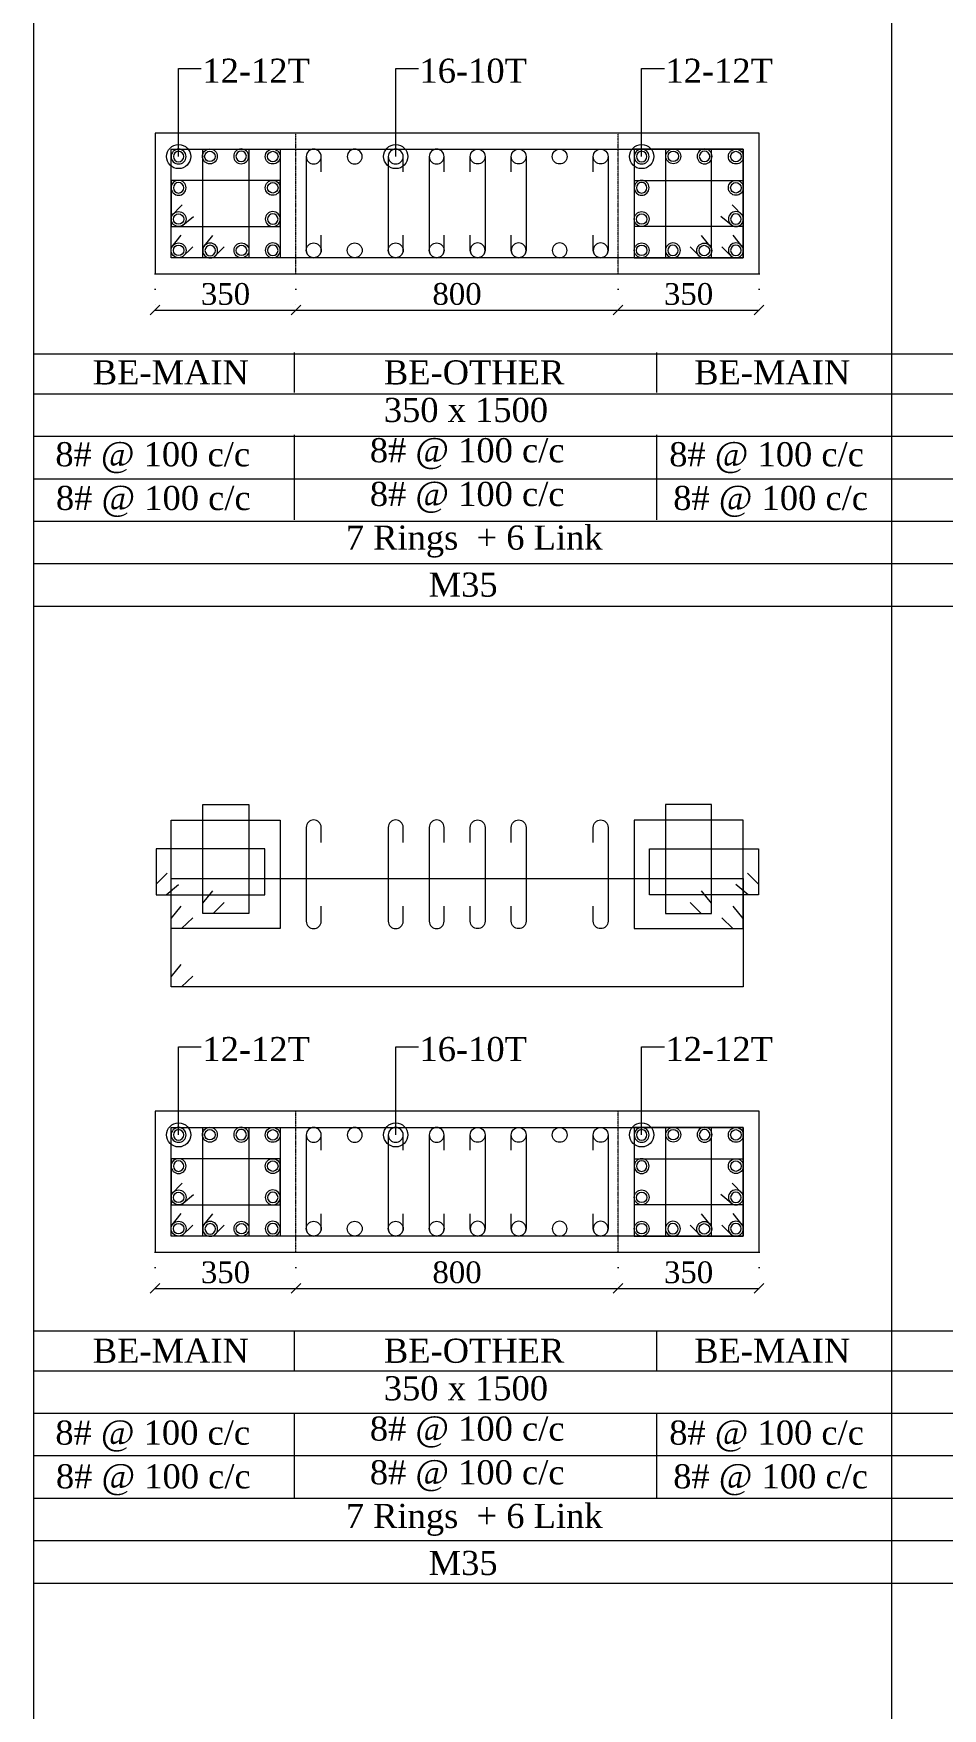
# Model space of a CAD drawing. Header units: millimetres. Extents: x 303 to 27724, y 300 to 68956.
# Drawn here: x 303 to 2560, y 56504 to 60667 of the extents above; entities that cross this region are included whole.
import ezdxf

# ---------------------------------------------------------------- set-up
doc = ezdxf.new("R2010")
doc.units = ezdxf.units.MM
doc.linetypes.add('( Hidden )', pattern=[0.375, 0.25, -0.125])
doc.linetypes.add('DOT2', pattern=[0.125, 0, -0.125])
doc.layers.get('Defpoints').update_dxf_attribs({"lineweight": 0})
for name, color, linetype, lineweight in [('S-COL. STEEL DIA', 1, 'Continuous', 9), ('S-DIM FOOTING', 7, 'Continuous', 0), ('S-SECTION', 5, 'Continuous', 0), ('S-SECTION MARK', 7, 'Continuous', 0), ('S-SHEET', 7, 'Continuous', 0), ('S-STEEL', 1, 'Continuous', 9), ('S-STEEL-1', 1, 'Continuous', 0), ('S-STEEL-1 C.S.', 106, 'Continuous', 0), ('S-TEXT', 7, 'Continuous', 0)]:
    doc.layers.add(name, color=color, linetype=linetype, lineweight=lineweight)
doc.styles.add('AR', font='ARIALUNI.TTF', dxfattribs={"width": 0.8})
doc.styles.add('S-ROMANS', font='times.ttf')
doc.styles.add('TEXT', font='times.ttf')
doc.dimstyles.new('100', dxfattribs={"dimtxt": 180, "dimasz": 80, "dimexe": 0.18, "dimexo": 0.0625, "dimgap": 1, "dimtad": 1, "dimdec": 0, "dimzin": 0, "dimdsep": 46, "dimtxsty": 'AR', "dimblk": 'DOT', "dimcen": 0.09, "dimse1": 1, "dimse2": 1, "dimclrd": 50, "dimclrt": 256, "dimadec": 0, "dimazin": 0, "dimtfac": 1, "dimtdec": 0, "dimtix": 1, "dimtofl": 0, "dimtmove": 2, "dimatfit": 0, "dimfxl": 1, "dimtolj": 1, "dimtzin": 0, "dimlwd": -1, "dimarcsym": 0})
doc.dimstyles.new('SETU', dxfattribs={"dimtxt": 230, "dimasz": 0.2, "dimexe": 0.1, "dimexo": 0.1, "dimgap": 0.05, "dimtad": 1, "dimdec": 0, "dimzin": 0, "dimdsep": 46, "dimtxsty": 'TEXT', "dimblk": 'OBLIQUE', "dimcen": 0.09, "dimdle": 0.1, "dimclrd": 4, "dimclre": 256, "dimclrt": 256, "dimadec": 1, "dimazin": 0, "dimtfac": 1, "dimtdec": 0, "dimtix": 1, "dimtofl": 0, "dimtmove": 2, "dimatfit": 0, "dimfxl": 1, "dimtolj": 1, "dimtzin": 0, "dimlwd": -1, "dimlwe": -1, "dimarcsym": 1})

# ---------------------------------------------------------------- blocks, each defined once
blk = doc.blocks.new('*U6')
at = {"layer": 'S-COL. STEEL DIA', "lineweight": 5}
for radius in [18.5, 13, 13]:
    blk.add_circle((0, 0), radius, dxfattribs=at)
blk = doc.blocks.new('_Oblique')
at = {"color": 0, "linetype": 'ByBlock', "lineweight": -2}
blk.add_line((-0.5, -0.5), (0.5, 0.5), dxfattribs=at)
blk = doc.blocks.new('*D1911')
at = {"layer": 'Defpoints', "color": 0}
for p in [(604.7, 57638), (954.7, 57638), (954.7, 57548.1)]:
    blk.add_point(p, dxfattribs=at)
at = {"layer": 'S-DIM FOOTING', "linetype": 'DOT2', "ltscale": 300}
for p, q in [((604.7, 57637.8), (604.7, 57548)), ((954.7, 57637.8), (954.7, 57548))]:
    blk.add_line(p, q, dxfattribs=at)
at = {"layer": 'S-DIM FOOTING', "ltscale": 300}
blk.add_line((604.6, 57548.1), (954.8, 57548.1), dxfattribs=at)
at = {"layer": 'S-DIM FOOTING', "linetype": 'ByBlock', "xscale": 24, "yscale": 24, "zscale": 24, "rotation": 180}
blk.add_blockref('_Oblique', (604.7, 57548.1), dxfattribs=at)
at = {"layer": 'S-DIM FOOTING', "linetype": 'ByBlock', "xscale": 24, "yscale": 24, "zscale": 24}
blk.add_blockref('_Oblique', (954.7, 57548.1), dxfattribs=at)
at = {"layer": 'S-DIM FOOTING', "insert": (779.7, 57587.6), "char_height": 54, "attachment_point": 5, "style": 'TEXT'}
blk.add_mtext('\\A1;350', dxfattribs=at)
blk = doc.blocks.new('*D1912')
at = {"layer": 'Defpoints', "color": 0}
for p in [(954.7, 57638), (1754.7, 57638), (1754.7, 57548.1)]:
    blk.add_point(p, dxfattribs=at)
at = {"layer": 'S-DIM FOOTING', "linetype": 'DOT2', "ltscale": 300}
for p, q in [((954.7, 57637.8), (954.7, 57548)), ((1754.7, 57637.8), (1754.7, 57548))]:
    blk.add_line(p, q, dxfattribs=at)
at = {"layer": 'S-DIM FOOTING', "ltscale": 300}
blk.add_line((954.6, 57548.1), (1754.8, 57548.1), dxfattribs=at)
at = {"layer": 'S-DIM FOOTING', "linetype": 'ByBlock', "xscale": 24, "yscale": 24, "zscale": 24, "rotation": 180}
blk.add_blockref('_Oblique', (954.7, 57548.1), dxfattribs=at)
at = {"layer": 'S-DIM FOOTING', "linetype": 'ByBlock', "xscale": 24, "yscale": 24, "zscale": 24}
blk.add_blockref('_Oblique', (1754.7, 57548.1), dxfattribs=at)
at = {"layer": 'S-DIM FOOTING', "insert": (1354.7, 57587.6), "char_height": 54, "attachment_point": 5, "style": 'TEXT'}
blk.add_mtext('\\A1;800', dxfattribs=at)
blk = doc.blocks.new('*D1913')
at = {"layer": 'Defpoints', "color": 0}
for p in [(1754.7, 57638), (2104.7, 57638), (2104.7, 57548.1)]:
    blk.add_point(p, dxfattribs=at)
at = {"layer": 'S-DIM FOOTING', "linetype": 'DOT2', "ltscale": 300}
for p, q in [((1754.7, 57637.8), (1754.7, 57548)), ((2104.7, 57637.8), (2104.7, 57548))]:
    blk.add_line(p, q, dxfattribs=at)
at = {"layer": 'S-DIM FOOTING', "ltscale": 300}
blk.add_line((1754.6, 57548.1), (2104.8, 57548.1), dxfattribs=at)
at = {"layer": 'S-DIM FOOTING', "linetype": 'ByBlock', "xscale": 24, "yscale": 24, "zscale": 24, "rotation": 180}
blk.add_blockref('_Oblique', (1754.7, 57548.1), dxfattribs=at)
at = {"layer": 'S-DIM FOOTING', "linetype": 'ByBlock', "xscale": 24, "yscale": 24, "zscale": 24}
blk.add_blockref('_Oblique', (2104.7, 57548.1), dxfattribs=at)
at = {"layer": 'S-DIM FOOTING', "insert": (1929.7, 57587.6), "char_height": 54, "attachment_point": 5, "style": 'TEXT'}
blk.add_mtext('\\A1;350', dxfattribs=at)
blk = doc.blocks.new('*U74')
at = {"layer": 'S-COL. STEEL DIA', "lineweight": 5}
blk.add_circle((0, 0), 18.5, dxfattribs=at)
blk = doc.blocks.new('_Dot')
at = {"linetype": 'ByBlock', "lineweight": -2}
blk.add_line((-0.5, 0), (-1, 0), dxfattribs=at)
at = {"linetype": 'ByBlock', "const_width": 0.5}
blk.add_lwpolyline([(-0.25, 0, 1), (0.25, 0, 1)], format="xyb", close=True, dxfattribs=at)
blk = doc.blocks.new('*D1914')
at = {"layer": 'Defpoints', "color": 0}
for p in [(604.7, 60069.4), (954.7, 60069.4), (954.7, 59979.5)]:
    blk.add_point(p, dxfattribs=at)
at = {"layer": 'S-DIM FOOTING', "linetype": 'DOT2', "ltscale": 300}
for p, q in [((604.7, 60069.3), (604.7, 59979.4)), ((954.7, 60069.3), (954.7, 59979.4))]:
    blk.add_line(p, q, dxfattribs=at)
at = {"layer": 'S-DIM FOOTING', "ltscale": 300}
blk.add_line((604.6, 59979.5), (954.8, 59979.5), dxfattribs=at)
at = {"layer": 'S-DIM FOOTING', "linetype": 'ByBlock', "xscale": 24, "yscale": 24, "zscale": 24, "rotation": 180}
blk.add_blockref('_Oblique', (604.7, 59979.5), dxfattribs=at)
at = {"layer": 'S-DIM FOOTING', "linetype": 'ByBlock', "xscale": 24, "yscale": 24, "zscale": 24}
blk.add_blockref('_Oblique', (954.7, 59979.5), dxfattribs=at)
at = {"layer": 'S-DIM FOOTING', "insert": (779.7, 60019), "char_height": 54, "attachment_point": 5, "style": 'TEXT'}
blk.add_mtext('\\A1;350', dxfattribs=at)
blk = doc.blocks.new('*D1915')
at = {"layer": 'Defpoints', "color": 0}
for p in [(954.7, 60069.4), (1754.7, 60069.4), (1754.7, 59979.5)]:
    blk.add_point(p, dxfattribs=at)
at = {"layer": 'S-DIM FOOTING', "linetype": 'DOT2', "ltscale": 300}
for p, q in [((954.7, 60069.3), (954.7, 59979.4)), ((1754.7, 60069.3), (1754.7, 59979.4))]:
    blk.add_line(p, q, dxfattribs=at)
at = {"layer": 'S-DIM FOOTING', "ltscale": 300}
blk.add_line((954.6, 59979.5), (1754.8, 59979.5), dxfattribs=at)
at = {"layer": 'S-DIM FOOTING', "linetype": 'ByBlock', "xscale": 24, "yscale": 24, "zscale": 24, "rotation": 180}
blk.add_blockref('_Oblique', (954.7, 59979.5), dxfattribs=at)
at = {"layer": 'S-DIM FOOTING', "linetype": 'ByBlock', "xscale": 24, "yscale": 24, "zscale": 24}
blk.add_blockref('_Oblique', (1754.7, 59979.5), dxfattribs=at)
at = {"layer": 'S-DIM FOOTING', "insert": (1354.7, 60019), "char_height": 54, "attachment_point": 5, "style": 'TEXT'}
blk.add_mtext('\\A1;800', dxfattribs=at)
blk = doc.blocks.new('*D1916')
at = {"layer": 'Defpoints', "color": 0}
for p in [(1754.7, 60069.4), (2104.7, 60069.4), (2104.7, 59979.5)]:
    blk.add_point(p, dxfattribs=at)
at = {"layer": 'S-DIM FOOTING', "linetype": 'DOT2', "ltscale": 300}
for p, q in [((1754.7, 60069.3), (1754.7, 59979.4)), ((2104.7, 60069.3), (2104.7, 59979.4))]:
    blk.add_line(p, q, dxfattribs=at)
at = {"layer": 'S-DIM FOOTING', "ltscale": 300}
blk.add_line((1754.6, 59979.5), (2104.8, 59979.5), dxfattribs=at)
at = {"layer": 'S-DIM FOOTING', "linetype": 'ByBlock', "xscale": 24, "yscale": 24, "zscale": 24, "rotation": 180}
blk.add_blockref('_Oblique', (1754.7, 59979.5), dxfattribs=at)
at = {"layer": 'S-DIM FOOTING', "linetype": 'ByBlock', "xscale": 24, "yscale": 24, "zscale": 24}
blk.add_blockref('_Oblique', (2104.7, 59979.5), dxfattribs=at)
at = {"layer": 'S-DIM FOOTING', "insert": (1929.7, 60019), "char_height": 54, "attachment_point": 5, "style": 'TEXT'}
blk.add_mtext('\\A1;350', dxfattribs=at)

msp = doc.modelspace()

# ---------------------------------------------------------------- linework, layer by layer
at = {"layer": 'S-SECTION'}
for points, elevation in [([(2104.7, 60069.4), (2104.7, 60419.4), (604.7, 60419.4), (604.7, 60069.4)], -0.3), ([(2104.7, 57638), (2104.7, 57988), (604.7, 57988), (604.7, 57638)], -0.1)]:
    msp.add_lwpolyline(points, close=True, dxfattribs=dict(at, elevation=elevation))
at = {"layer": 'S-SHEET'}
for p, q in [((303, 68956, -1.6), (303, 299.8, -1.1)), ((2433.6, 68956, -1.7), (2433.6, 299.8, -1.2)), ((303, 59870.9, 7), (27724.1, 59870.9, 7)), ((950.1, 59874.3, -1.2), (950.1, 59774.7, -1.2)), ((1850.1, 59874.3, -1.2), (1850.1, 59774.7, -1.2)), ((303, 59771.4, -1), (27724.1, 59771.4, -1)), ((303, 59666.1, -1), (27724.1, 59666.1, -1)), ((303, 59666.1, -1), (27724.1, 59666.1, -1)), ((950.1, 59669.5, -1.2), (950.1, 59458.2, -1.2)), ((1850.1, 59669.5, -1.2), (1850.1, 59458.2, -1.2)), ((303, 59560.3, -1), (27724.1, 59560.3, -1)), ((303, 59454.8, -1), (27724.1, 59454.8, -1)), ((303, 59349.3, -1), (27724.1, 59349.3, -1)), ((303, 57442.8, 7.1), (27724.1, 57442.8, 7.1)), ((950.1, 57442.8, -1), (950.1, 57343.3, -1)), ((1850.1, 57442.8, -1), (1850.1, 57343.3, -1)), ((303, 57343.3, -1), (27724.1, 57343.3, -1)), ((303, 57238.1, -1), (27724.1, 57238.1, -1)), ((303, 57238.1, -1), (27724.1, 57238.1, -1)), ((950.1, 57238.1, -1), (950.1, 57026.8, -1)), ((1850.1, 57238.1, -1), (1850.1, 57026.8, -1)), ((303, 57132.3, -1), (27724.1, 57132.3, -1)), ((303, 57026.8, -1), (27724.1, 57026.8, -1)), ((303, 56921.3, -1), (27724.1, 56921.3, -1))]:
    msp.add_line(p, q, dxfattribs=at)
at = {"layer": 'S-SHEET', "color": 0}
for p, q in [((303, 59243.8, -1), (27724.1, 59243.8, -1)), ((303, 56815.7, -1), (27724.1, 56815.7, -1))]:
    msp.add_line(p, q, dxfattribs=at)
at = {"layer": 'S-STEEL', "color": 1}
for points, elevation in [([(698.3, 60136.7), (670.7, 60109.4), (644.7, 60109.4), (644.7, 60379.4), (2065.5, 60379.4), (2065.5, 60109.4), (644.7, 60109.4), (644.7, 60134.4), (669.9, 60165.3)], -0.3), ([(698.3, 58324.3), (670.7, 58297), (644.7, 58297), (644.7, 58567), (2065.5, 58567), (2065.5, 58297), (644.7, 58297), (644.7, 58322), (669.9, 58352.9)], -0.1), ([(698.3, 57705.3), (670.7, 57678), (644.7, 57678), (644.7, 57948), (2065.5, 57948), (2065.5, 57678), (644.7, 57678), (644.7, 57703), (669.9, 57733.9)], -0.1)]:
    msp.add_lwpolyline(points, dxfattribs=dict(at, elevation=elevation))
at = {"layer": 'S-STEEL', "color": 3}
for points, elevation in [([(1017.3, 60323.2), (1017.3, 60360.9, 1), (980.4, 60360.9), (980.4, 60127.8, 1), (1017.3, 60127.8), (1017.3, 60165.1)], -0.3), ([(1220.9, 60323.2), (1220.9, 60360.9, 1), (1184, 60360.9), (1184, 60127.8, 1), (1220.9, 60127.8), (1220.9, 60165.1)], -0.3), ([(1322.7, 60323.2), (1322.7, 60360.9, 1), (1285.8, 60360.9), (1285.8, 60127.8, 1), (1322.7, 60127.8), (1322.7, 60165.1)], -0.3), ([(1387.5, 60323.2), (1387.5, 60360.9, -1), (1424.4, 60360.9), (1424.4, 60127.8, -1), (1387.5, 60127.8), (1387.5, 60165.1)], -0.3), ([(1489.3, 60323.2), (1489.3, 60360.9, -1), (1526.2, 60360.9), (1526.2, 60127.8, -1), (1489.3, 60127.8), (1489.3, 60165.1)], -0.3), ([(1692.9, 60323.2), (1692.9, 60360.9, -1), (1729.8, 60360.9), (1729.8, 60127.8, -1), (1692.9, 60127.8), (1692.9, 60165.1)], -0.3), ([(1017.3, 58655.9), (1017.3, 58693.6, 1), (980.4, 58693.6), (980.4, 58460.5, 1), (1017.3, 58460.5), (1017.3, 58497.7)], -0.1), ([(1220.9, 58655.9), (1220.9, 58693.6, 1), (1184, 58693.6), (1184, 58460.5, 1), (1220.9, 58460.5), (1220.9, 58497.7)], -0.1), ([(1322.7, 58655.9), (1322.7, 58693.6, 1), (1285.8, 58693.6), (1285.8, 58460.5, 1), (1322.7, 58460.5), (1322.7, 58497.7)], -0.1), ([(1387.5, 58655.9), (1387.5, 58693.6, -1), (1424.4, 58693.6), (1424.4, 58460.5, -1), (1387.5, 58460.5), (1387.5, 58497.7)], -0.1), ([(1489.3, 58655.9), (1489.3, 58693.6, -1), (1526.2, 58693.6), (1526.2, 58460.5, -1), (1489.3, 58460.5), (1489.3, 58497.7)], -0.1), ([(1692.9, 58655.9), (1692.9, 58693.6, -1), (1729.8, 58693.6), (1729.8, 58460.5, -1), (1692.9, 58460.5), (1692.9, 58497.7)], -0.1), ([(1017.3, 57891.8), (1017.3, 57929.5, 1), (980.4, 57929.5), (980.4, 57696.4, 1), (1017.3, 57696.4), (1017.3, 57733.6)], -0.1), ([(1220.9, 57891.8), (1220.9, 57929.5, 1), (1184, 57929.5), (1184, 57696.4, 1), (1220.9, 57696.4), (1220.9, 57733.6)], -0.1), ([(1322.7, 57891.8), (1322.7, 57929.5, 1), (1285.8, 57929.5), (1285.8, 57696.4, 1), (1322.7, 57696.4), (1322.7, 57733.6)], -0.1), ([(1387.5, 57891.8), (1387.5, 57929.5, -1), (1424.4, 57929.5), (1424.4, 57696.4, -1), (1387.5, 57696.4), (1387.5, 57733.6)], -0.1), ([(1489.3, 57891.8), (1489.3, 57929.5, -1), (1526.2, 57929.5), (1526.2, 57696.4, -1), (1489.3, 57696.4), (1489.3, 57733.6)], -0.1), ([(1692.9, 57891.8), (1692.9, 57929.5, -1), (1729.8, 57929.5), (1729.8, 57696.4, -1), (1692.9, 57696.4), (1692.9, 57733.6)], -0.1)]:
    msp.add_lwpolyline(points, format="xyb", dxfattribs=dict(at, elevation=elevation))
at = {"layer": 'S-STEEL-1', "color": 6}
for points, elevation in [([(698.3, 60136.7), (670.7, 60109.4), (644.7, 60109.4), (644.7, 60379.4), (915.5, 60379.4), (915.5, 60109.4), (644.7, 60109.4), (644.7, 60134.4), (669.9, 60165.3)], -0.3), ([(2012, 60136.7), (2039.5, 60109.4), (2065.5, 60109.4), (2065.5, 60379.4), (1794.7, 60379.4), (1794.7, 60109.4), (2065.5, 60109.4), (2065.5, 60134.4), (2040.3, 60165.3)], -0.3), ([(698.3, 58469.3), (670.7, 58442), (644.7, 58442), (644.7, 58712), (915.5, 58712), (915.5, 58442), (644.7, 58442), (644.7, 58467), (669.9, 58497.9)], -0.1), ([(2012, 58469.3), (2039.5, 58442), (2065.5, 58442), (2065.5, 58712), (1794.7, 58712), (1794.7, 58442), (2065.5, 58442), (2065.5, 58467), (2040.3, 58497.9)], -0.1), ([(698.3, 57705.3), (670.7, 57678), (644.7, 57678), (644.7, 57948), (915.5, 57948), (915.5, 57678), (644.7, 57678), (644.7, 57703), (669.9, 57733.9)], -0.1), ([(2012, 57705.3), (2039.5, 57678), (2065.5, 57678), (2065.5, 57948), (1794.7, 57948), (1794.7, 57678), (2065.5, 57678), (2065.5, 57703), (2040.3, 57733.9)], -0.1)]:
    msp.add_lwpolyline(points, dxfattribs=dict(at, elevation=elevation))
at = {"layer": 'S-STEEL-1', "color": 41}
for points, elevation in [([(776.7, 60136.2), (749.2, 60108.9), (723.2, 60108.9), (723.2, 60379.4), (837.5, 60379.4), (837.5, 60108.9), (723.2, 60108.9), (723.2, 60133.9), (748.4, 60164.8)], -0.3), ([(1933.5, 60136.2), (1961, 60108.9), (1987, 60108.9), (1987, 60379.4), (1872.7, 60379.4), (1872.7, 60108.9), (1987, 60108.9), (1987, 60133.9), (1961.8, 60164.8)], -0.3), ([(672, 60240.6), (644.7, 60213.1), (644.7, 60187.1), (915.2, 60187.1), (915.2, 60301.4), (644.7, 60301.4), (644.7, 60187.1), (669.7, 60187.1), (700.6, 60212.3)], -0.3), ([(2038.2, 60240.6), (2065.5, 60213.1), (2065.5, 60187.1), (1795, 60187.1), (1795, 60301.4), (2065.5, 60301.4), (2065.5, 60187.1), (2040.5, 60187.1), (2009.6, 60212.3)], -0.3), ([(776.7, 58507.3), (749.2, 58480), (723.2, 58480), (723.2, 58750.5), (837.5, 58750.5), (837.5, 58480), (723.2, 58480), (723.2, 58505), (748.4, 58535.9)], -0.1), ([(1933.5, 58507.3), (1961, 58480), (1987, 58480), (1987, 58750.5), (1872.7, 58750.5), (1872.7, 58480), (1987, 58480), (1987, 58505), (1961.8, 58535.9)], -0.1), ([(634.5, 58579.9), (607.2, 58552.4), (607.2, 58526.4), (877.7, 58526.4), (877.7, 58640.7), (607.2, 58640.7), (607.2, 58526.4), (632.2, 58526.4), (663.1, 58551.6)], -0.1), ([(2075.7, 58579.9), (2103, 58552.4), (2103, 58526.4), (1832.5, 58526.4), (1832.5, 58640.7), (2103, 58640.7), (2103, 58526.4), (2078, 58526.4), (2047.1, 58551.6)], -0.1), ([(776.7, 57704.8), (749.2, 57677.4), (723.2, 57677.4), (723.2, 57948), (837.5, 57948), (837.5, 57677.4), (723.2, 57677.4), (723.2, 57702.5), (748.4, 57733.3)], -0.1), ([(1933.5, 57704.8), (1961, 57677.4), (1987, 57677.4), (1987, 57948), (1872.7, 57948), (1872.7, 57677.4), (1987, 57677.4), (1987, 57702.5), (1961.8, 57733.3)], -0.1), ([(672, 57809.2), (644.7, 57781.7), (644.7, 57755.7), (915.2, 57755.7), (915.2, 57870), (644.7, 57870), (644.7, 57755.7), (669.7, 57755.7), (700.6, 57780.9)], -0.1), ([(2038.2, 57809.2), (2065.5, 57781.7), (2065.5, 57755.7), (1795, 57755.7), (1795, 57870), (2065.5, 57870), (2065.5, 57755.7), (2040.5, 57755.7), (2009.6, 57780.9)], -0.1)]:
    msp.add_lwpolyline(points, dxfattribs=dict(at, elevation=elevation))
at = {"layer": 'S-STEEL-1 C.S.', "color": 8, "linetype": '( Hidden )'}
for p, q in [((954.7, 60069.4, -0.3), (954.7, 60419.4, -0.3)), ((1754.7, 60069.4, -0.3), (1754.7, 60419.4, -0.3)), ((954.7, 57638, -0.1), (954.7, 57988, -0.1)), ((1754.7, 57638, -0.1), (1754.7, 57988, -0.1))]:
    msp.add_line(p, q, dxfattribs=at)

# ---------------------------------------------------------------- block references
at = {"layer": 'S-COL. STEEL DIA', "xscale": -1}
for name, p, rotation in [('*U6', (663.2, 60360.9, -0.3), 180), ('*U6', (818.6, 60361.5, -0.3), 90.19403361430257), ('*U74', (998.8, 60360.9, -0.3), 180), ('*U74', (1100.6, 60360.9, -0.3), 180), ('*U74', (1202.4, 60360.9, -0.3), 180), ('*U74', (1304.2, 60360.9, -0.3), 180), ('*U6', (1813.2, 60360.9, -0.3), 180), ('*U6', (1969.4, 60361.2, -0.3), 89.8059663856968), ('*U6', (663.2, 60283.2, -0.3), 180), ('*U6', (1813.2, 60283.2, -0.3), 180), ('*U6', (741.7, 60127.3, -0.3), 270.1940336143028), ('*U6', (1890.9, 60127.6, -0.3), 269.8059663856972), ('*U6', (663.2, 57929.5, -0.1), 180), ('*U6', (818.6, 57930, -0.1), 90.19403361430257), ('*U74', (998.8, 57929.5, -0.1), 180), ('*U74', (1100.6, 57929.5, -0.1), 180), ('*U74', (1202.4, 57929.5, -0.1), 180), ('*U74', (1304.2, 57929.5, -0.1), 180), ('*U6', (1813.2, 57929.5, -0.1), 180), ('*U6', (1969.4, 57929.8, -0.1), 89.8059663856968), ('*U6', (663.2, 57851.8, -0.1), 180), ('*U6', (1813.2, 57851.8, -0.1), 180), ('*U6', (741.7, 57695.9, -0.1), 270.1940336143028), ('*U6', (1890.9, 57696.2, -0.1), 269.8059663856972)]:
    msp.add_blockref(name, p, dxfattribs=dict(at, rotation=rotation))
at = {"layer": 'S-COL. STEEL DIA'}
for name, p, rotation in [('*U6', (740.9, 60361.2, -0.3), 270.1940336143028), ('*U6', (897.1, 60360.9, -0.3), 180), ('*U74', (1406, 60360.9, -0.3), 180), ('*U74', (1507.8, 60360.9, -0.3), 180), ('*U74', (1609.6, 60360.9, -0.3), 180), ('*U74', (1711.4, 60360.9, -0.3), 180), ('*U6', (1891.7, 60361.5, -0.3), 269.8059663856972), ('*U6', (2047.1, 60360.9, -0.3), 180), ('*U6', (897.1, 60283.2, -0.3), 180), ('*U6', (2047.1, 60283.2, -0.3), 180), ('*U6', (819.4, 60127.6, -0.3), 90.19403361430282), ('*U6', (1968.6, 60127.3, -0.3), 89.80596638569716), ('*U6', (740.9, 57929.8, -0.1), 270.1940336143028), ('*U6', (897.1, 57929.5, -0.1), 180), ('*U74', (1406, 57929.5, -0.1), 180), ('*U74', (1507.8, 57929.5, -0.1), 180), ('*U74', (1609.6, 57929.5, -0.1), 180), ('*U74', (1711.4, 57929.5, -0.1), 180), ('*U6', (1891.7, 57930, -0.1), 269.8059663856972), ('*U6', (2047.1, 57929.5, -0.1), 180), ('*U6', (897.1, 57851.8, -0.1), 180), ('*U6', (2047.1, 57851.8, -0.1), 180), ('*U6', (819.4, 57696.2, -0.1), 90.19403361430282), ('*U6', (1968.6, 57695.9, -0.1), 89.80596638569716)]:
    msp.add_blockref(name, p, dxfattribs=dict(at, rotation=rotation))
for name, p in [('*U6', (663.2, 60205.5, -0.3)), ('*U6', (1813.2, 60205.5, -0.3)), ('*U6', (663.2, 60127.8, -0.3)), ('*U74', (998.8, 60127.8, -0.3)), ('*U74', (1100.6, 60127.8, -0.3)), ('*U74', (1202.4, 60127.8, -0.3)), ('*U74', (1304.2, 60127.8, -0.3)), ('*U6', (1813.2, 60127.8, -0.3)), ('*U6', (663.2, 57774.1, -0.1)), ('*U6', (1813.2, 57774.1, -0.1)), ('*U6', (663.2, 57696.4, -0.1)), ('*U74', (998.8, 57696.4, -0.1)), ('*U74', (1100.6, 57696.4, -0.1)), ('*U74', (1202.4, 57696.4, -0.1)), ('*U74', (1304.2, 57696.4, -0.1)), ('*U6', (1813.2, 57696.4, -0.1))]:
    msp.add_blockref(name, p, dxfattribs=at)
at = {"layer": 'S-COL. STEEL DIA', "xscale": -1}
for name, p in [('*U6', (897.1, 60205.5, -0.3)), ('*U6', (2047.1, 60205.5, -0.3)), ('*U6', (897.1, 60127.8, -0.3)), ('*U74', (1406, 60127.8, -0.3)), ('*U74', (1507.8, 60127.8, -0.3)), ('*U74', (1609.6, 60127.8, -0.3)), ('*U74', (1711.4, 60127.8, -0.3)), ('*U6', (2047.1, 60127.8, -0.3)), ('*U6', (897.1, 57774.1, -0.1)), ('*U6', (2047.1, 57774.1, -0.1)), ('*U6', (897.1, 57696.4, -0.1)), ('*U74', (1406, 57696.4, -0.1)), ('*U74', (1507.8, 57696.4, -0.1)), ('*U74', (1609.6, 57696.4, -0.1)), ('*U74', (1711.4, 57696.4, -0.1)), ('*U6', (2047.1, 57696.4, -0.1))]:
    msp.add_blockref(name, p, dxfattribs=at)

# ---------------------------------------------------------------- texts
at = {"layer": 'S-TEXT', "color": 7, "style": 'TEXT'}
for s, p in [('12-12T', (722.3, 60544.1, -0.3)), ('16-10T', (1261.5, 60544.1, -0.3)), ('12-12T', (1872.3, 60544.1, -0.3)), ('12-12T', (722.3, 58112.7, -0.1)), ('16-10T', (1261.5, 58112.7, -0.1)), ('12-12T', (1872.3, 58112.7, -0.1))]:
    msp.add_text(s, height=60, dxfattribs=at).set_placement(p)
at = {"layer": 'S-TEXT', "style": 'S-ROMANS'}
for s, p in [('BE-MAIN ', (450.1, 59794.5, -1.2)), ('BE-OTHER', (1173.1, 59794.5, -1.2)), ('BE-MAIN ', (1943.6, 59794.5, -1.2)), ('350 x 1500', (1172.9, 59701.2, -1.2)), ('8# @ 100 c/c', (1138.1, 59601, -1.2)), ('8# @ 100 c/c', (357.1, 59591, -1.2)), ('8# @ 100 c/c', (1881.6, 59591, -1.2)), ('8# @ 100 c/c', (358.6, 59482.4, -1.2)), ('8# @ 100 c/c', (1138.1, 59492.4, -1.2)), ('8# @ 100 c/c', (1891.6, 59482.4, -1.2)), ('7 Rings  + 6 Link', (1078.4, 59383.9, -1.2)), ('M35', (1284.2, 59267.1, -1.2)), ('BE-MAIN ', (450.1, 57363, -1)), ('BE-OTHER', (1173.1, 57363, -1)), ('BE-MAIN ', (1943.6, 57363, -1)), ('350 x 1500', (1172.9, 57269.8, -1)), ('8# @ 100 c/c', (357.1, 57159.5, -1)), ('8# @ 100 c/c', (1138.1, 57169.5, -1)), ('8# @ 100 c/c', (1881.6, 57159.5, -1)), ('8# @ 100 c/c', (1138.1, 57060.9, -1)), ('8# @ 100 c/c', (358.6, 57050.9, -1)), ('8# @ 100 c/c', (1891.6, 57050.9, -1)), ('7 Rings  + 6 Link', (1078.4, 56952.5, -1)), ('M35', (1284.2, 56835.7, -1))]:
    msp.add_text(s, height=60, dxfattribs=at).set_placement(p)

# ---------------------------------------------------------------- dimensions: what is measured, and where the dimension line sits
at = {"layer": 'S-DIM FOOTING', "ltscale": 300}
for base, p1, p2, picture, middle in [((954.7, 59979.5, -0.7), (604.7, 60069.4, -0.3), (954.7, 60069.4, -0.3), '*D1914', (779.7, 60019, -0.7)), ((1754.7, 59979.5, -0.7), (954.7, 60069.4, -0.3), (1754.7, 60069.4, -0.3), '*D1915', (1354.7, 60019, -0.7)), ((2104.7, 59979.5, -0.7), (1754.7, 60069.4, -0.3), (2104.7, 60069.4, -0.3), '*D1916', (1929.7, 60019, -0.7)), ((954.7, 57548.1, -0.4), (604.7, 57638, -0.1), (954.7, 57638, -0.1), '*D1911', (779.7, 57587.6, -0.4)), ((1754.7, 57548.1, -0.4), (954.7, 57638, -0.1), (1754.7, 57638, -0.1), '*D1912', (1354.7, 57587.6, -0.4)), ((2104.7, 57548.1, -0.4), (1754.7, 57638, -0.1), (2104.7, 57638, -0.1), '*D1913', (1929.7, 57587.6, -0.4))]:
    dim = msp.add_linear_dim(base=base, p1=p1, p2=p2, angle=180, dimstyle='SETU', override={"dimscale": 1.2, "dimtxt": 45, "dimasz": 20, "dimgap": 10, "dimblk1": 'Oblique', "dimblk2": 'Oblique', "dimsah": 1, "dimclrd": 256, "dimarcsym": 1}, dxfattribs=at)
    dim.commit()
    dim.dimension.update_dxf_attribs({"geometry": picture, "text_midpoint": middle})

# ---------------------------------------------------------------- leaders
at = {"layer": 'S-SECTION MARK'}
for points in [[(663.2, 60360.9, -0.3), (663.2, 60579.9, -0.3), (719.6, 60579.9, -0.3)], [(1202.4, 60360.9, -0.3), (1202.4, 60579.9, -0.3), (1258.8, 60579.9, -0.3)], [(1813.2, 60360.9, -0.3), (1813.2, 60579.9, -0.3), (1869.6, 60579.9, -0.3)], [(663.2, 57929.5, -0.1), (663.2, 58148.5, -0.1), (719.6, 58148.5, -0.1)], [(1202.4, 57929.5, -0.1), (1202.4, 58148.5, -0.1), (1258.8, 58148.5, -0.1)], [(1813.2, 57929.5, -0.1), (1813.2, 58148.5, -0.1), (1869.6, 58148.5, -0.1)]]:
    msp.add_leader(points, dimstyle='100', override={"dimasz": 60, "dimtad": 0, "dimclrd": 256, "dimldrblk": 'DotBlank', "dimfxl": 50, "dimfxlon": 1, "dimarcsym": 1}, dxfattribs=at)

doc.saveas('drawing.dxf')
